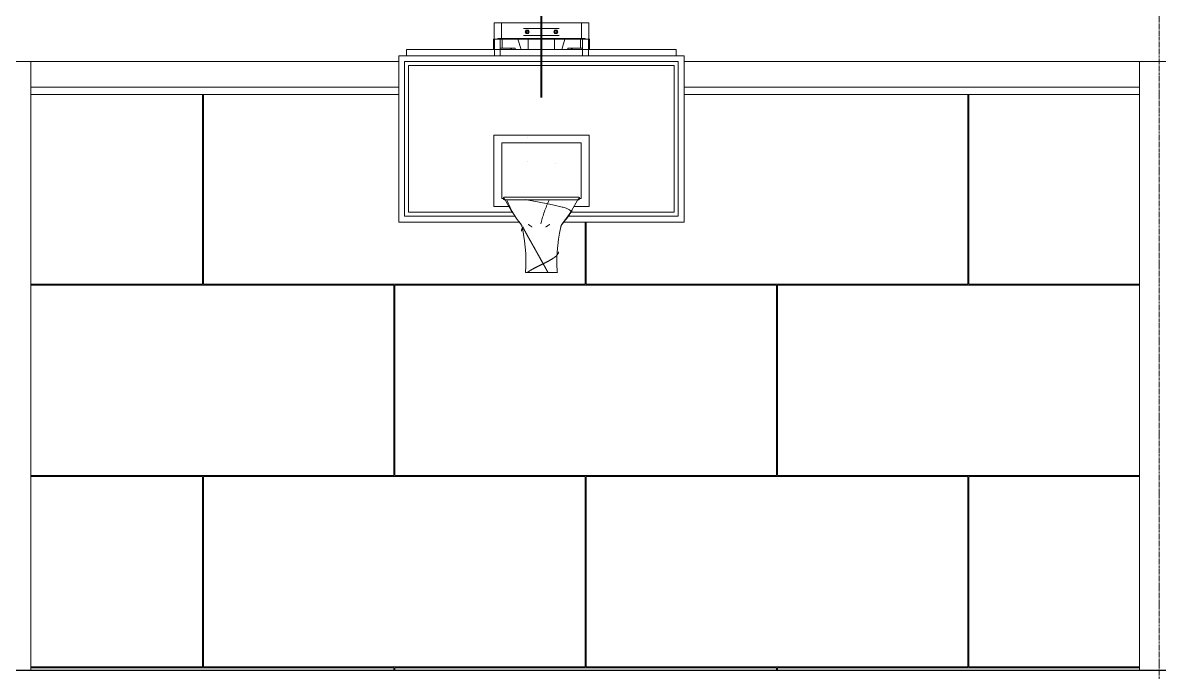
# Model space of a CAD drawing. Header units: inches. Extents: x 21408 to 98131, y -290 to 853.
# Drawn here: x 24825.8 to 25112.4, y 0.5 to 164.3 of the extents above; entities that cross this region are included whole.
import ezdxf

# ---------------------------------------------------------------- set-up
doc = ezdxf.new("R2010")
doc.units = ezdxf.units.IN
doc.header["$MEASUREMENT"] = 0
doc.linetypes.add('Grid Line 1_2_', pattern=[0.875, 0.5, -0.125, 0.125, -0.125])
for name, color, linetype, lineweight in [('A-FLOR', 192, 'Continuous', 9), ('A-WALL', 113, 'Continuous', 9), ('A-WALL-PATT', 111, 'Continuous', 25), ('M-HVAC-DUCT', 70, 'Continuous', 9), ('Q-SPCQ', 91, 'Continuous', 9), ('S-BEAM', 12, 'Continuous', 9), ('S-GRID', 1, 'Continuous', 9)]:
    doc.layers.add(name, color=color, linetype=linetype, lineweight=lineweight)
pattern_1 = [(45, (22097.104, 100.19), (-19.00703, 19.00703), []), (45, (22097.104, 128.99), (-19.00703, 19.00703), [])]

# ---------------------------------------------------------------- blocks, each defined once
blk = doc.blocks.new('FP_1-Building Section - East_West looking North')
at = {"layer": 'Q-SPCQ', "flags": 128}
for points in [[(24952.61, 101.31), (24952.68, 102.92), (24952.69, 104.52), (24952.64, 106.13), (24952.53, 107.73), (24952.35, 109.33), (24952.1, 110.91), (24951.79, 112.49), (24951.71, 112.85)], [(24961.5, 112.85), (24961.18, 111.28), (24960.92, 109.69), (24960.72, 108.1), (24960.59, 106.5), (24960.52, 104.89), (24960.52, 103.29), (24960.58, 101.68), (24960.61, 101.31)]]:
    blk.add_lwpolyline(points, dxfattribs=at)
blk = doc.blocks.new('FP_2-Building Section - East_West looking North')
at = {"layer": 'Q-SPCQ'}
for p, q in [((24951.6, 112.04), (24951.59, 112.01)), ((24951.59, 112.01), (24951.59, 111.97)), ((24951.59, 111.97), (24951.59, 111.94)), ((24951.59, 111.94), (24951.59, 111.91)), ((24951.59, 111.91), (24951.59, 111.87)), ((24951.59, 111.87), (24951.59, 111.84)), ((24951.59, 111.84), (24951.59, 111.81)), ((24951.59, 111.81), (24951.6, 111.77)), ((24951.61, 112.11), (24951.6, 112.07)), ((24951.6, 112.07), (24951.6, 112.04)), ((24951.62, 112.14), (24951.61, 112.11)), ((24951.63, 112.17), (24951.62, 112.14)), ((24951.64, 112.21), (24951.63, 112.17)), ((24951.65, 112.24), (24951.64, 112.21)), ((24951.67, 112.27), (24951.65, 112.24)), ((24951.68, 112.31), (24951.67, 112.27)), ((24951.7, 112.34), (24951.68, 112.31)), ((24951.72, 112.37), (24951.7, 112.34)), ((24951.74, 112.41), (24951.72, 112.37)), ((24951.76, 112.44), (24951.74, 112.41)), ((24951.78, 112.47), (24951.76, 112.44)), ((24951.81, 112.51), (24951.78, 112.47)), ((24951.83, 112.54), (24951.81, 112.51)), ((24951.86, 112.57), (24951.83, 112.54)), ((24951.89, 112.61), (24951.86, 112.57)), ((24951.92, 112.64), (24951.89, 112.61)), ((24951.92, 112.77), (24951.95, 112.71)), ((24951.95, 112.67), (24951.92, 112.64)), ((24951.98, 112.71), (24951.95, 112.67)), ((24951.95, 112.71), (24951.99, 112.64)), ((24952.01, 112.74), (24951.98, 112.71)), ((24951.99, 112.64), (24952.02, 112.57)), ((24952.05, 112.77), (24952.01, 112.74)), ((24952.02, 112.57), (24952.06, 112.51)), ((24952.06, 112.51), (24952.09, 112.44)), ((24952.09, 112.44), (24952.13, 112.38)), ((24952.13, 112.38), (24952.16, 112.31)), ((24952.16, 112.31), (24952.2, 112.24)), ((24952.2, 112.24), (24952.23, 112.18)), ((24952.23, 112.18), (24952.27, 112.11)), ((24952.27, 112.11), (24952.3, 112.04)), ((24952.3, 112.04), (24952.34, 111.98)), ((24952.34, 111.98), (24952.37, 111.91)), ((24952.37, 111.91), (24952.41, 111.84)), ((24952.41, 111.84), (24952.44, 111.77)), ((24952.44, 111.77), (24952.48, 111.71)), ((24952.48, 111.71), (24952.52, 111.64)), ((24952.52, 111.64), (24952.55, 111.57)), ((24952.55, 111.57), (24952.59, 111.51)), ((24952.59, 111.51), (24952.62, 111.44)), ((24952.62, 111.44), (24952.66, 111.37)), ((24952.66, 111.37), (24952.7, 111.31)), ((24952.7, 111.31), (24952.73, 111.24)), ((24952.73, 111.24), (24952.77, 111.17)), ((24952.77, 111.17), (24952.81, 111.11)), ((24952.81, 111.11), (24952.84, 111.04)), ((24952.84, 111.04), (24952.88, 110.97)), ((24952.88, 110.97), (24952.92, 110.9)), ((24952.92, 110.9), (24952.95, 110.84)), ((24952.95, 110.84), (24952.99, 110.77)), ((24952.99, 110.77), (24953.03, 110.7)), ((24953.03, 110.7), (24953.06, 110.64)), ((24953.06, 110.64), (24953.1, 110.57)), ((24953.1, 110.57), (24953.14, 110.5)), ((24953.14, 110.5), (24953.18, 110.43)), ((24953.18, 110.43), (24953.21, 110.37)), ((24953.21, 110.37), (24953.25, 110.3)), ((24953.25, 110.3), (24953.29, 110.23)), ((24953.29, 110.23), (24953.33, 110.17)), ((24953.33, 110.17), (24953.36, 110.1)), ((24953.36, 110.1), (24953.4, 110.03)), ((24953.4, 110.03), (24953.44, 109.96)), ((24953.44, 109.96), (24953.48, 109.9)), ((24953.48, 109.9), (24953.51, 109.83)), ((24953.51, 109.83), (24953.55, 109.76)), ((24953.55, 109.76), (24953.59, 109.69)), ((24953.59, 109.69), (24953.63, 109.63)), ((24953.63, 109.63), (24953.67, 109.56)), ((24953.67, 109.56), (24953.7, 109.49)), ((24953.7, 109.49), (24953.74, 109.42)), ((24953.74, 109.42), (24953.78, 109.36)), ((24953.78, 109.36), (24953.82, 109.29)), ((24953.82, 109.29), (24953.86, 109.22)), ((24953.86, 109.22), (24953.89, 109.15)), ((24953.89, 109.15), (24953.93, 109.09)), ((24953.93, 109.09), (24953.97, 109.02)), ((24953.97, 109.02), (24954.01, 108.95)), ((24954.01, 108.95), (24954.05, 108.88)), ((24954.05, 108.88), (24954.08, 108.82)), ((24954.08, 108.82), (24954.12, 108.75)), ((24954.12, 108.75), (24954.16, 108.68)), ((24954.16, 108.68), (24954.2, 108.61)), ((24954.2, 108.61), (24954.24, 108.54)), ((24954.24, 108.54), (24954.27, 108.48)), ((24954.27, 108.48), (24954.31, 108.41)), ((24954.31, 108.41), (24954.35, 108.34)), ((24954.35, 108.34), (24954.39, 108.27)), ((24954.39, 108.27), (24954.43, 108.21)), ((24954.43, 108.21), (24954.46, 108.14)), ((24954.46, 108.14), (24954.5, 108.07)), ((24954.5, 108.07), (24954.54, 108)), ((24954.54, 108), (24954.58, 107.94)), ((24954.58, 107.94), (24954.62, 107.87)), ((24954.62, 107.87), (24954.66, 107.8)), ((24954.66, 107.8), (24954.69, 107.73)), ((24954.69, 107.73), (24954.73, 107.66)), ((24954.73, 107.66), (24954.77, 107.6)), ((24954.77, 107.6), (24954.81, 107.53)), ((24954.81, 107.53), (24954.85, 107.46)), ((24954.85, 107.46), (24954.88, 107.39)), ((24954.88, 107.39), (24954.92, 107.32)), ((24954.92, 107.32), (24954.96, 107.26)), ((24954.96, 107.26), (24955, 107.19)), ((24955, 107.19), (24955.04, 107.12)), ((24955.04, 107.12), (24955.08, 107.05)), ((24955.08, 107.05), (24955.11, 106.98)), ((24955.11, 106.98), (24955.15, 106.92)), ((24955.15, 106.92), (24955.19, 106.85)), ((24955.19, 106.85), (24955.23, 106.78)), ((24955.23, 106.78), (24955.27, 106.71)), ((24955.27, 106.71), (24955.3, 106.65)), ((24955.3, 106.65), (24955.34, 106.58)), ((24955.34, 106.58), (24955.38, 106.51)), ((24955.38, 106.51), (24955.42, 106.44)), ((24955.42, 106.44), (24955.46, 106.37)), ((24955.46, 106.37), (24955.49, 106.31)), ((24955.49, 106.31), (24955.53, 106.24)), ((24955.53, 106.24), (24955.57, 106.17)), ((24955.57, 106.17), (24955.61, 106.1)), ((24955.61, 106.1), (24955.65, 106.03)), ((24960.77, 106.06), (24960.75, 106.03)), ((24960.79, 106.1), (24960.77, 106.06)), ((24960.81, 106.13), (24960.79, 106.1)), ((24960.83, 106.17), (24960.81, 106.13)), ((24960.84, 106.2), (24960.83, 106.17)), ((24960.86, 106.24), (24960.84, 106.2)), ((24960.87, 106.27), (24960.86, 106.24)), ((24960.88, 106.31), (24960.87, 106.27)), ((24960.89, 106.34), (24960.88, 106.31)), ((24960.9, 106.38), (24960.89, 106.34)), ((24960.91, 106.41), (24960.9, 106.38)), ((24960.92, 106.45), (24960.91, 106.41)), ((24960.93, 106.52), (24960.92, 106.48)), ((24960.92, 106.48), (24960.92, 106.45)), ((24960.93, 106.55), (24960.93, 106.52)), ((24955.65, 106.03), (24955.68, 105.97)), ((24955.68, 105.97), (24955.72, 105.9)), ((24955.72, 105.9), (24955.76, 105.83)), ((24955.76, 105.83), (24955.8, 105.76)), ((24955.8, 105.76), (24955.84, 105.69)), ((24955.84, 105.69), (24955.87, 105.62)), ((24955.87, 105.62), (24955.91, 105.56)), ((24955.91, 105.56), (24955.95, 105.49)), ((24955.95, 105.49), (24955.99, 105.42)), ((24955.99, 105.42), (24956.03, 105.35)), ((24956.03, 105.35), (24956.06, 105.28)), ((24956.06, 105.28), (24956.1, 105.22)), ((24956.1, 105.22), (24956.14, 105.15)), ((24956.14, 105.15), (24956.18, 105.08)), ((24956.18, 105.08), (24956.22, 105.01)), ((24956.22, 105.01), (24956.25, 104.94)), ((24956.25, 104.94), (24956.29, 104.88)), ((24956.32, 103.18), (24956.25, 103.14)), ((24956.29, 104.88), (24956.33, 104.81)), ((24956.39, 103.21), (24956.32, 103.18)), ((24956.33, 104.81), (24956.37, 104.74)), ((24956.37, 104.74), (24956.4, 104.67)), ((24956.46, 103.25), (24956.39, 103.21)), ((24956.4, 104.67), (24956.44, 104.6)), ((24956.44, 104.6), (24956.48, 104.54)), ((24956.53, 103.28), (24956.46, 103.25)), ((24956.48, 104.54), (24956.52, 104.47)), ((24956.52, 104.47), (24956.56, 104.4)), ((24956.61, 103.32), (24956.53, 103.28)), ((24956.56, 104.4), (24956.59, 104.33)), ((24956.59, 104.33), (24956.63, 104.26)), ((24956.68, 103.35), (24956.61, 103.32)), ((24956.63, 104.26), (24956.67, 104.19)), ((24956.67, 104.19), (24956.71, 104.13)), ((24956.75, 103.39), (24956.68, 103.35)), ((24956.71, 104.13), (24956.74, 104.06)), ((24956.74, 104.06), (24956.78, 103.99)), ((24956.82, 103.42), (24956.75, 103.39)), ((24956.78, 103.99), (24956.82, 103.92)), ((24956.82, 103.92), (24956.86, 103.85)), ((24956.89, 103.46), (24956.82, 103.42)), ((24956.86, 103.85), (24956.9, 103.79)), ((24956.96, 103.49), (24956.89, 103.46)), ((24956.9, 103.79), (24956.93, 103.72)), ((24956.93, 103.72), (24956.97, 103.65)), ((24957.03, 103.53), (24956.96, 103.49)), ((24956.97, 103.65), (24957.01, 103.58)), ((24957.01, 103.58), (24957.05, 103.51)), ((24957.1, 103.56), (24957.03, 103.53)), ((24957.05, 103.51), (24957.08, 103.45)), ((24957.08, 103.45), (24957.12, 103.38)), ((24957.17, 103.59), (24957.1, 103.56)), ((24957.12, 103.38), (24957.16, 103.31)), ((24957.16, 103.31), (24957.2, 103.24)), ((24957.24, 103.63), (24957.17, 103.59)), ((24957.2, 103.24), (24957.23, 103.17)), ((24957.23, 103.17), (24957.27, 103.1)), ((24957.31, 103.66), (24957.24, 103.63)), ((24957.38, 103.7), (24957.31, 103.66)), ((24957.45, 103.73), (24957.38, 103.7)), ((24957.52, 103.77), (24957.45, 103.73)), ((24957.59, 103.8), (24957.52, 103.77)), ((24957.66, 103.84), (24957.59, 103.8)), ((24957.73, 103.87), (24957.66, 103.84)), ((24957.8, 103.91), (24957.73, 103.87)), ((24957.86, 103.94), (24957.8, 103.91)), ((24957.93, 103.98), (24957.86, 103.94)), ((24958, 104.01), (24957.93, 103.98)), ((24958.07, 104.05), (24958, 104.01)), ((24958.13, 104.08), (24958.07, 104.05)), ((24958.2, 104.12), (24958.13, 104.08)), ((24958.26, 104.15), (24958.2, 104.12)), ((24958.33, 104.19), (24958.26, 104.15)), ((24958.39, 104.22), (24958.33, 104.19)), ((24958.46, 104.26), (24958.39, 104.22)), ((24958.52, 104.29), (24958.46, 104.26)), ((24958.58, 104.33), (24958.52, 104.29)), ((24958.65, 104.36), (24958.58, 104.33)), ((24958.71, 104.4), (24958.65, 104.36)), ((24958.77, 104.43), (24958.71, 104.4)), ((24958.83, 104.46), (24958.77, 104.43)), ((24958.89, 104.5), (24958.83, 104.46)), ((24958.95, 104.53), (24958.89, 104.5)), ((24959.01, 104.57), (24958.95, 104.53)), ((24959.07, 104.6), (24959.01, 104.57)), ((24959.13, 104.64), (24959.07, 104.6)), ((24959.19, 104.67), (24959.13, 104.64)), ((24959.24, 104.71), (24959.19, 104.67)), ((24959.3, 104.74), (24959.24, 104.71)), ((24959.35, 104.78), (24959.3, 104.74)), ((24959.41, 104.81), (24959.35, 104.78)), ((24959.46, 104.85), (24959.41, 104.81)), ((24959.51, 104.88), (24959.46, 104.85)), ((24959.57, 104.92), (24959.51, 104.88)), ((24959.62, 104.95), (24959.57, 104.92)), ((24959.67, 104.99), (24959.62, 104.95)), ((24959.72, 105.02), (24959.67, 104.99)), ((24959.77, 105.06), (24959.72, 105.02)), ((24959.81, 105.09), (24959.77, 105.06)), ((24959.86, 105.13), (24959.81, 105.09)), ((24959.91, 105.16), (24959.86, 105.13)), ((24959.95, 105.2), (24959.91, 105.16)), ((24960, 105.23), (24959.95, 105.2)), ((24960.04, 105.26), (24960, 105.23)), ((24960.08, 105.3), (24960.04, 105.26)), ((24960.13, 105.33), (24960.08, 105.3)), ((24960.17, 105.37), (24960.13, 105.33)), ((24960.21, 105.4), (24960.17, 105.37)), ((24960.25, 105.44), (24960.21, 105.4)), ((24960.28, 105.47), (24960.25, 105.44)), ((24960.32, 105.51), (24960.28, 105.47)), ((24960.36, 105.54), (24960.32, 105.51)), ((24960.39, 105.58), (24960.36, 105.54)), ((24960.43, 105.61), (24960.39, 105.58)), ((24960.46, 105.65), (24960.43, 105.61)), ((24960.49, 105.68), (24960.46, 105.65)), ((24960.52, 105.72), (24960.49, 105.68)), ((24960.55, 105.75), (24960.52, 105.72)), ((24960.58, 105.79), (24960.55, 105.75)), ((24960.61, 105.82), (24960.58, 105.79)), ((24960.63, 105.86), (24960.61, 105.82)), ((24960.66, 105.89), (24960.63, 105.86)), ((24960.68, 105.93), (24960.66, 105.89)), ((24960.71, 105.96), (24960.68, 105.93)), ((24960.73, 105.99), (24960.71, 105.96)), ((24960.75, 106.03), (24960.73, 105.99)), ((24953.12, 101.37), (24953.07, 101.34)), ((24953.16, 101.4), (24953.12, 101.37)), ((24953.21, 101.44), (24953.16, 101.4)), ((24953.25, 101.47), (24953.21, 101.44)), ((24953.3, 101.51), (24953.25, 101.47)), ((24953.35, 101.54), (24953.3, 101.51)), ((24953.4, 101.58), (24953.35, 101.54)), ((24953.45, 101.61), (24953.4, 101.58)), ((24953.5, 101.65), (24953.45, 101.61)), ((24953.55, 101.68), (24953.5, 101.65)), ((24953.61, 101.72), (24953.55, 101.68)), ((24953.66, 101.75), (24953.61, 101.72)), ((24953.71, 101.79), (24953.66, 101.75)), ((24953.77, 101.82), (24953.71, 101.79)), ((24953.83, 101.86), (24953.77, 101.82)), ((24953.88, 101.89), (24953.83, 101.86)), ((24953.94, 101.93), (24953.88, 101.89)), ((24954, 101.96), (24953.94, 101.93)), ((24954.06, 102), (24954, 101.96)), ((24954.11, 102.03), (24954.06, 102)), ((24954.17, 102.06), (24954.11, 102.03)), ((24954.23, 102.1), (24954.17, 102.06)), ((24954.3, 102.13), (24954.23, 102.1)), ((24954.36, 102.17), (24954.3, 102.13)), ((24954.42, 102.2), (24954.36, 102.17)), ((24954.48, 102.24), (24954.42, 102.2)), ((24954.55, 102.27), (24954.48, 102.24)), ((24954.61, 102.31), (24954.55, 102.27)), ((24954.67, 102.34), (24954.61, 102.31)), ((24954.74, 102.38), (24954.67, 102.34)), ((24954.8, 102.41), (24954.74, 102.38)), ((24954.87, 102.45), (24954.8, 102.41)), ((24954.94, 102.48), (24954.87, 102.45)), ((24955, 102.52), (24954.94, 102.48)), ((24955.07, 102.55), (24955, 102.52)), ((24955.14, 102.59), (24955.07, 102.55)), ((24955.2, 102.62), (24955.14, 102.59)), ((24955.27, 102.66), (24955.2, 102.62)), ((24955.34, 102.69), (24955.27, 102.66)), ((24955.41, 102.73), (24955.34, 102.69)), ((24955.48, 102.76), (24955.41, 102.73)), ((24955.55, 102.79), (24955.48, 102.76)), ((24955.62, 102.83), (24955.55, 102.79)), ((24955.69, 102.86), (24955.62, 102.83)), ((24955.76, 102.9), (24955.69, 102.86)), ((24955.83, 102.93), (24955.76, 102.9)), ((24955.9, 102.97), (24955.83, 102.93)), ((24955.97, 103), (24955.9, 102.97)), ((24956.04, 103.04), (24955.97, 103)), ((24956.11, 103.07), (24956.04, 103.04)), ((24956.18, 103.11), (24956.11, 103.07)), ((24956.25, 103.14), (24956.18, 103.11)), ((24957.27, 103.1), (24957.31, 103.04)), ((24957.31, 103.04), (24957.35, 102.97)), ((24957.35, 102.97), (24957.38, 102.9)), ((24957.38, 102.9), (24957.42, 102.83)), ((24957.42, 102.83), (24957.46, 102.76)), ((24957.46, 102.76), (24957.5, 102.7)), ((24957.5, 102.7), (24957.53, 102.63)), ((24957.53, 102.63), (24957.57, 102.56)), ((24957.57, 102.56), (24957.61, 102.49)), ((24957.61, 102.49), (24957.65, 102.42)), ((24957.65, 102.42), (24957.68, 102.36)), ((24957.68, 102.36), (24957.72, 102.29)), ((24957.72, 102.29), (24957.76, 102.22)), ((24957.76, 102.22), (24957.8, 102.15)), ((24957.8, 102.15), (24957.84, 102.08)), ((24957.84, 102.08), (24957.87, 102.02)), ((24957.87, 102.02), (24957.91, 101.95)), ((24957.91, 101.95), (24957.95, 101.88)), ((24957.95, 101.88), (24957.99, 101.81)), ((24957.99, 101.81), (24958.02, 101.74)), ((24958.02, 101.74), (24958.06, 101.68)), ((24958.06, 101.68), (24958.1, 101.61)), ((24958.1, 101.61), (24958.13, 101.54)), ((24958.13, 101.54), (24958.17, 101.47)), ((24958.17, 101.47), (24958.21, 101.4)), ((24958.21, 101.4), (24958.25, 101.34))]:
    blk.add_line(p, q, dxfattribs=at)
blk = doc.blocks.new('FP_3-Building Section - East_West looking North')
at = {"layer": 'Q-SPCQ', "flags": 128}
for points in [[(24951.32, 113.66), (24950.49, 114.73), (24949.71, 115.84), (24948.97, 116.97), (24948.28, 118.14), (24947.63, 119.33), (24947.29, 120)], [(24965.92, 120), (24965.3, 118.8), (24964.63, 117.62), (24963.92, 116.46), (24963.16, 115.34), (24962.36, 114.25), (24961.89, 113.66)]]:
    blk.add_lwpolyline(points, dxfattribs=at)
blk = doc.blocks.new('FP_4-Building Section - East_West looking North')
at = {"layer": 'Q-SPCQ'}
for p, q in [((24947.87, 119.7), (24947.91, 119.59)), ((24947.91, 119.59), (24948.05, 119.21)), ((24948.05, 119.21), (24948.2, 118.84)), ((24948.2, 118.84), (24948.36, 118.47)), ((24948.36, 118.47), (24948.52, 118.11)), ((24948.52, 118.11), (24948.69, 117.75)), ((24948.69, 117.75), (24948.87, 117.38)), ((24952.91, 119.63), (24952.47, 119.71)), ((24953.35, 119.55), (24952.91, 119.63)), ((24953.79, 119.46), (24953.35, 119.55)), ((24954.23, 119.38), (24953.79, 119.46)), ((24954.68, 119.3), (24954.23, 119.38)), ((24955.13, 119.22), (24954.68, 119.3)), ((24955.58, 119.14), (24955.13, 119.22)), ((24956.02, 119.05), (24955.58, 119.14)), ((24956.47, 118.97), (24956.02, 119.05)), ((24956.9, 118.89), (24956.47, 118.97)), ((24957.34, 118.81), (24956.9, 118.89)), ((24957.77, 118.73), (24957.34, 118.81)), ((24957.77, 117.75), (24957.63, 117.38)), ((24958.19, 118.65), (24957.77, 118.73)), ((24957.91, 118.11), (24957.77, 117.75)), ((24958.06, 118.47), (24957.91, 118.11)), ((24958.22, 118.84), (24958.06, 118.47)), ((24958.6, 118.56), (24958.19, 118.65)), ((24958.38, 119.21), (24958.22, 118.84)), ((24958.54, 119.59), (24958.38, 119.21)), ((24958.6, 119.71), (24958.54, 119.59)), ((24959, 118.48), (24958.6, 118.56)), ((24959.4, 118.4), (24959, 118.48)), ((24959.78, 118.32), (24959.4, 118.4)), ((24960.15, 118.24), (24959.78, 118.32)), ((24960.5, 118.16), (24960.15, 118.24)), ((24960.85, 118.08), (24960.5, 118.16)), ((24961.18, 118), (24960.85, 118.08)), ((24961.49, 117.92), (24961.18, 118)), ((24961.79, 117.84), (24961.49, 117.92)), ((24962.07, 117.76), (24961.79, 117.84)), ((24962.33, 117.68), (24962.07, 117.76)), ((24962.58, 117.6), (24962.33, 117.68)), ((24962.81, 117.52), (24962.58, 117.6)), ((24963.02, 117.44), (24962.81, 117.52)), ((24948.87, 117.38), (24949.05, 117.03)), ((24949.05, 117.03), (24949.24, 116.67)), ((24949.24, 116.67), (24949.44, 116.32)), ((24949.44, 116.32), (24949.65, 115.97)), ((24949.65, 115.97), (24949.86, 115.62)), ((24949.86, 115.62), (24950.08, 115.28)), ((24950.08, 115.28), (24950.31, 114.94)), ((24950.31, 114.94), (24950.54, 114.6)), ((24956.8, 114.94), (24956.71, 114.6)), ((24956.9, 115.28), (24956.8, 114.94)), ((24957.01, 115.62), (24956.9, 115.28)), ((24957.12, 115.97), (24957.01, 115.62)), ((24957.24, 116.32), (24957.12, 115.97)), ((24957.36, 116.67), (24957.24, 116.32)), ((24957.49, 117.03), (24957.36, 116.67)), ((24957.63, 117.38), (24957.49, 117.03)), ((24962.92, 114.9), (24962.67, 114.57)), ((24963.16, 115.23), (24962.92, 114.9)), ((24963.21, 117.36), (24963.02, 117.44)), ((24963.4, 115.56), (24963.16, 115.23)), ((24963.38, 117.28), (24963.21, 117.36)), ((24963.54, 117.2), (24963.38, 117.28)), ((24963.64, 115.89), (24963.4, 115.56)), ((24963.67, 117.12), (24963.54, 117.2)), ((24963.87, 116.23), (24963.64, 115.89)), ((24963.79, 117.05), (24963.67, 117.12)), ((24963.88, 116.97), (24963.79, 117.05)), ((24964.09, 116.57), (24963.87, 116.23)), ((24963.95, 116.89), (24963.88, 116.97)), ((24964.01, 116.81), (24963.95, 116.89)), ((24964.04, 116.73), (24964.01, 116.81)), ((24964.06, 116.65), (24964.04, 116.73)), ((24964.04, 116.5), (24964.06, 116.58)), ((24964.06, 116.58), (24964.06, 116.65)), ((24964.31, 116.92), (24964.09, 116.57)), ((24950.54, 114.6), (24950.78, 114.27)), ((24950.78, 114.27), (24951.03, 113.94)), ((24951.03, 113.94), (24951.28, 113.61)), ((24956.54, 113.94), (24956.47, 113.61)), ((24956.62, 114.27), (24956.54, 113.94)), ((24956.71, 114.6), (24956.62, 114.27)), ((24962.16, 113.92), (24961.9, 113.61)), ((24962.42, 114.25), (24962.16, 113.92)), ((24962.67, 114.57), (24962.42, 114.25))]:
    blk.add_line(p, q, dxfattribs=at)
blk = doc.blocks.new('FP_5-Building Section - East_West looking North')
at = {"layer": 'Q-SPCQ', "flags": 128}
for points in [[(24951.71, 112.85), (24951.69, 112.93), (24951.67, 113), (24951.65, 113.08), (24951.62, 113.15), (24951.59, 113.23), (24951.55, 113.3), (24951.52, 113.37), (24951.48, 113.44), (24951.43, 113.51), (24951.39, 113.57), (24951.34, 113.64), (24951.32, 113.66)], [(24961.89, 113.66), (24961.84, 113.6), (24961.8, 113.53), (24961.75, 113.47), (24961.71, 113.4), (24961.67, 113.33), (24961.64, 113.26), (24961.61, 113.18), (24961.58, 113.11), (24961.55, 113.03), (24961.53, 112.96), (24961.51, 112.88), (24961.5, 112.85)]]:
    blk.add_lwpolyline(points, dxfattribs=at)
blk = doc.blocks.new('FP_6-Building Section - East_West looking North')
at = {"layer": 'Q-SPCQ'}
for p, q in [((24953.26, 113.45), (24953.28, 113.44)), ((24953.28, 113.44), (24953.3, 113.43)), ((24953.3, 113.43), (24953.32, 113.41)), ((24953.32, 113.41), (24953.34, 113.4)), ((24953.34, 113.4), (24953.36, 113.39)), ((24953.36, 113.39), (24953.38, 113.38)), ((24953.38, 113.38), (24953.4, 113.37)), ((24953.4, 113.37), (24953.42, 113.35)), ((24953.42, 113.35), (24953.44, 113.34)), ((24953.44, 113.34), (24953.46, 113.33)), ((24953.46, 113.33), (24953.48, 113.32)), ((24953.48, 113.32), (24953.51, 113.3)), ((24953.51, 113.3), (24953.53, 113.29)), ((24953.53, 113.29), (24953.55, 113.28)), ((24953.55, 113.28), (24953.57, 113.26)), ((24953.57, 113.26), (24953.59, 113.25)), ((24953.59, 113.25), (24953.61, 113.24)), ((24953.61, 113.24), (24953.62, 113.22)), ((24953.62, 113.22), (24953.64, 113.21)), ((24953.64, 113.21), (24953.66, 113.2)), ((24953.66, 113.2), (24953.68, 113.19)), ((24953.68, 113.19), (24953.7, 113.17)), ((24953.7, 113.17), (24953.72, 113.16)), ((24953.72, 113.16), (24953.74, 113.14)), ((24953.74, 113.14), (24953.76, 113.13)), ((24953.76, 113.13), (24953.78, 113.12)), ((24953.78, 113.12), (24953.8, 113.1)), ((24953.8, 113.1), (24953.82, 113.09)), ((24953.82, 113.09), (24953.84, 113.08)), ((24953.84, 113.08), (24953.86, 113.06)), ((24953.86, 113.06), (24953.88, 113.05)), ((24953.88, 113.05), (24953.89, 113.03)), ((24953.89, 113.03), (24953.91, 113.02)), ((24953.91, 113.02), (24953.93, 113.01)), ((24953.93, 113.01), (24953.95, 112.99)), ((24953.95, 112.99), (24953.97, 112.98)), ((24953.97, 112.98), (24953.99, 112.96)), ((24953.99, 112.96), (24954.01, 112.95)), ((24954.01, 112.95), (24954.02, 112.93)), ((24954.02, 112.93), (24954.04, 112.92)), ((24954.04, 112.92), (24954.06, 112.91)), ((24954.06, 112.91), (24954.08, 112.89)), ((24954.08, 112.89), (24954.1, 112.88)), ((24954.1, 112.88), (24954.12, 112.86)), ((24954.12, 112.86), (24954.13, 112.85)), ((24954.13, 112.85), (24954.15, 112.83)), ((24954.15, 112.83), (24954.17, 112.82)), ((24954.17, 112.82), (24954.19, 112.8)), ((24954.19, 112.8), (24954.2, 112.79)), ((24954.2, 112.79), (24954.22, 112.77)), ((24957.7, 112.79), (24957.68, 112.77)), ((24957.71, 112.8), (24957.7, 112.79)), ((24957.73, 112.82), (24957.71, 112.8)), ((24957.75, 112.83), (24957.73, 112.82)), ((24957.77, 112.85), (24957.75, 112.83)), ((24957.79, 112.86), (24957.77, 112.85)), ((24957.81, 112.87), (24957.79, 112.86)), ((24957.83, 112.89), (24957.81, 112.87)), ((24957.85, 112.9), (24957.83, 112.89)), ((24957.87, 112.91), (24957.85, 112.9)), ((24957.89, 112.93), (24957.87, 112.91)), ((24957.91, 112.94), (24957.89, 112.93)), ((24957.93, 112.96), (24957.91, 112.94)), ((24957.95, 112.97), (24957.93, 112.96)), ((24957.97, 112.98), (24957.95, 112.97)), ((24957.99, 113), (24957.97, 112.98)), ((24958.01, 113.01), (24957.99, 113)), ((24958.03, 113.02), (24958.01, 113.01)), ((24958.05, 113.04), (24958.03, 113.02)), ((24958.07, 113.05), (24958.05, 113.04)), ((24958.09, 113.06), (24958.07, 113.05)), ((24958.11, 113.08), (24958.09, 113.06)), ((24958.13, 113.09), (24958.11, 113.08)), ((24958.15, 113.1), (24958.13, 113.09)), ((24958.17, 113.12), (24958.15, 113.1)), ((24958.19, 113.13), (24958.17, 113.12)), ((24958.21, 113.14), (24958.19, 113.13)), ((24958.23, 113.16), (24958.21, 113.14)), ((24958.25, 113.17), (24958.23, 113.16)), ((24958.27, 113.18), (24958.25, 113.17)), ((24958.29, 113.2), (24958.27, 113.18)), ((24958.31, 113.21), (24958.29, 113.2)), ((24958.33, 113.22), (24958.31, 113.21)), ((24958.35, 113.23), (24958.33, 113.22)), ((24958.37, 113.25), (24958.35, 113.23)), ((24958.39, 113.26), (24958.37, 113.25)), ((24958.41, 113.27), (24958.39, 113.26)), ((24958.43, 113.28), (24958.41, 113.27)), ((24958.46, 113.3), (24958.43, 113.28)), ((24958.48, 113.31), (24958.46, 113.3)), ((24958.5, 113.32), (24958.48, 113.31)), ((24958.52, 113.33), (24958.5, 113.32)), ((24958.54, 113.34), (24958.52, 113.33)), ((24958.56, 113.36), (24958.54, 113.34)), ((24958.58, 113.37), (24958.56, 113.36)), ((24958.6, 113.38), (24958.58, 113.37)), ((24958.63, 113.39), (24958.6, 113.38)), ((24958.65, 113.4), (24958.63, 113.39)), ((24958.67, 113.42), (24958.65, 113.4)), ((24958.69, 113.43), (24958.67, 113.42)), ((24958.71, 113.44), (24958.69, 113.43)), ((24958.74, 113.45), (24958.71, 113.44))]:
    blk.add_line(p, q, dxfattribs=at)
blk = doc.blocks.new('Basketball_Backstop-Performance_Sports_Systems-3103-Ceiling_Hung - 27_-0_ to 27_-11 7_8_-652462-Building Section - East_West looking North')
at = {"layer": 'Q-SPCQ'}
for p, q in [((24956.49, 208.89), (24956.49, 145.46)), ((24956.74, 145.46), (24956.74, 208.89)), ((24944.67, 164.31), (24944.67, 160.19)), ((24944.67, 164.31), (24946.54, 164.31)), ((24946.54, 160.31), (24946.54, 164.31)), ((24956.56, 164.31), (24946.54, 164.31)), ((24966.67, 164.31), (24956.66, 164.31)), ((24966.67, 164.31), (24966.67, 160.31)), ((24966.67, 164.31), (24968.54, 164.31)), ((24968.54, 160.19), (24968.54, 164.31)), ((24956.56, 162.87), (24952.11, 162.87)), ((24952.11, 161.12), (24956.56, 161.12)), ((24952.73, 162.44), (24952.48, 162)), ((24952.48, 162), (24952.73, 161.56)), ((24953.23, 162.44), (24952.73, 162.44)), ((24952.73, 161.56), (24953.23, 161.56)), ((24953.49, 162), (24953.23, 162.44)), ((24953.23, 161.56), (24953.49, 162)), ((24961.11, 162.87), (24956.66, 162.87)), ((24956.66, 161.12), (24961.11, 161.12)), ((24959.98, 162.44), (24959.73, 162)), ((24959.73, 162), (24959.98, 161.56)), ((24960.48, 162.44), (24959.98, 162.44)), ((24959.98, 161.56), (24960.48, 161.56)), ((24960.74, 162), (24960.48, 162.44)), ((24960.48, 161.56), (24960.74, 162)), ((24944.48, 160.19), (24944.48, 157.56)), ((24944.48, 160.19), (24944.73, 160.19)), ((24944.73, 160.19), (24944.73, 156)), ((24944.73, 160.19), (24944.86, 160.19)), ((24944.86, 160.19), (24946.11, 160.19)), ((24945.61, 160.19), (24945.61, 160.31)), ((24956.56, 160.31), (24945.61, 160.31)), ((24946.11, 160.19), (24946.23, 160.19)), ((24946.21, 160.19), (24946.48, 160.19)), ((24946.23, 156), (24946.23, 160.19)), ((24949.98, 157.94), (24946.23, 157.94)), ((24946.23, 157.94), (24946.23, 157.56)), ((24946.48, 160.19), (24946.72, 160.19)), ((24956.56, 160.19), (24946.72, 160.19)), ((24946.73, 157.94), (24946.73, 160.19)), ((24949.98, 157.56), (24949.98, 157.94)), ((24951.5, 157.59), (24950.67, 160.19)), ((24953.29, 160.19), (24953.29, 157.56)), ((24967.61, 160.31), (24956.66, 160.31)), ((24966.49, 160.19), (24956.66, 160.19)), ((24959.92, 157.56), (24959.92, 160.19)), ((24961.71, 157.56), (24962.54, 160.19)), ((24963.23, 157.94), (24963.23, 157.56)), ((24966.98, 157.94), (24963.23, 157.94)), ((24966.48, 160.19), (24966.48, 157.94)), ((24966.49, 160.19), (24966.73, 160.19)), ((24966.73, 160.19), (24967, 160.19)), ((24966.98, 160.19), (24966.98, 156)), ((24966.98, 160.19), (24967.11, 160.19)), ((24966.98, 157.56), (24966.98, 157.94)), ((24967.11, 160.19), (24968.36, 160.19)), ((24967.61, 160.31), (24967.61, 160.19)), ((24968.36, 160.19), (24968.48, 160.19)), ((24968.48, 160.19), (24968.73, 160.19)), ((24968.48, 156), (24968.48, 160.19)), ((24968.73, 157.56), (24968.73, 160.19)), ((24956.53, 156), (24920.61, 156)), ((24920.61, 156), (24920.61, 114)), ((24922.61, 156), (24922.61, 157.56)), ((24922.61, 157.56), (24956.53, 157.56)), ((24956.69, 157.56), (24990.61, 157.56)), ((24992.61, 156), (24956.69, 156)), ((24990.61, 157.56), (24990.61, 156)), ((24992.61, 114), (24992.61, 156)), ((24922.11, 115.5), (24922.11, 154.5)), ((24922.11, 154.5), (24956.53, 154.5)), ((24956.53, 154.5), (24922.11, 154.5)), ((24922.11, 154.5), (24922.11, 115.5)), ((24956.53, 153.5), (24923.11, 153.5)), ((24923.11, 153.5), (24923.11, 116.5)), ((24923.11, 116.5), (24923.11, 153.5)), ((24923.11, 153.5), (24956.53, 153.5)), ((24956.69, 154.5), (24991.11, 154.5)), ((24991.11, 154.5), (24956.69, 154.5)), ((24990.11, 153.5), (24956.69, 153.5)), ((24956.69, 153.5), (24990.11, 153.5)), ((24990.11, 116.5), (24990.11, 153.5)), ((24990.11, 153.5), (24990.11, 116.5)), ((24991.11, 154.5), (24991.11, 115.5)), ((24991.11, 115.5), (24991.11, 154.5)), ((24944.61, 118), (24944.61, 136)), ((24944.61, 136), (24968.61, 136)), ((24968.61, 136), (24944.61, 136)), ((24944.61, 136), (24944.61, 118)), ((24952.99, 135.44), (24952.98, 135.44)), ((24960.22, 135.94), (24960.23, 135.94)), ((24968.61, 136), (24968.61, 118)), ((24968.61, 118), (24968.61, 136)), ((24966.61, 134), (24946.61, 134)), ((24946.61, 134), (24946.61, 120)), ((24946.61, 120), (24946.61, 134)), ((24946.61, 134), (24966.61, 134)), ((24966.61, 120), (24966.61, 134)), ((24966.61, 134), (24966.61, 120)), ((24952.99, 129.25), (24952.98, 129.25)), ((24960.22, 128.75), (24960.23, 128.75)), ((24948.41, 118), (24944.61, 118)), ((24944.61, 118), (24948.41, 118)), ((24946.61, 120), (24947.22, 120)), ((24947.22, 120), (24946.61, 120)), ((24952.11, 120.31), (24953.48, 120.31)), ((24953.36, 120.31), (24953.11, 120.31)), ((24953.11, 120.3), (24953.11, 120.31)), ((24953.48, 120.31), (24959.73, 120.31)), ((24959.73, 120.31), (24961.11, 120.31)), ((24960.11, 120.31), (24959.86, 120.31)), ((24960.11, 120.31), (24960.11, 120.3)), ((24968.61, 118), (24964.8, 118)), ((24964.8, 118), (24968.61, 118)), ((24965.99, 120), (24966.61, 120)), ((24966.61, 120), (24965.99, 120)), ((24950, 115.5), (24922.11, 115.5)), ((24922.11, 115.5), (24950, 115.5)), ((24923.11, 116.5), (24949.29, 116.5)), ((24949.29, 116.5), (24923.11, 116.5)), ((24991.11, 115.5), (24963.21, 115.5)), ((24963.21, 115.5), (24991.11, 115.5)), ((24963.92, 116.5), (24990.11, 116.5)), ((24990.11, 116.5), (24963.92, 116.5)), ((24920.61, 114), (24951.09, 114)), ((24962.13, 114), (24992.61, 114)), ((24952.61, 101.31), (24960.56, 101.31))]:
    blk.add_line(p, q, dxfattribs=at)
at = {"layer": 'Q-SPCQ', "flags": 128}
for points in [[(24952.92, 162.24), (24952.93, 162.24), (24952.94, 162.25), (24952.95, 162.25), (24952.96, 162.25), (24952.97, 162.25), (24952.98, 162.25), (24952.98, 162.25)], [(24952.98, 161.75), (24952.97, 161.75), (24952.96, 161.75), (24952.95, 161.75), (24952.94, 161.75), (24952.93, 161.75), (24952.92, 161.76)], [(24952.98, 162.25), (24952.98, 162.25), (24952.99, 162.25), (24953.01, 162.25)], [(24953, 161.75), (24952.99, 161.75), (24952.98, 161.75), (24952.98, 161.75)], [(24960.21, 162.25), (24960.22, 162.25), (24960.23, 162.25), (24960.23, 162.25)], [(24960.23, 161.75), (24960.23, 161.75), (24960.22, 161.75)], [(24960.23, 162.25), (24960.24, 162.25), (24960.25, 162.25), (24960.26, 162.25), (24960.27, 162.25), (24960.28, 162.25), (24960.29, 162.24)], [(24960.27, 161.75), (24960.26, 161.75), (24960.25, 161.75), (24960.24, 161.75), (24960.23, 161.75), (24960.23, 161.75)], [(24946.98, 120), (24946.98, 120.01), (24946.98, 120.02), (24946.98, 120.04), (24946.99, 120.05), (24946.99, 120.06), (24946.99, 120.07), (24946.99, 120.09), (24947, 120.1), (24947, 120.11), (24947.01, 120.12), (24947.01, 120.13), (24947.02, 120.14), (24947.02, 120.16), (24947.03, 120.17), (24947.04, 120.18), (24947.04, 120.19), (24947.05, 120.2), (24947.06, 120.21), (24947.07, 120.22), (24947.08, 120.22), (24947.09, 120.23), (24947.09, 120.24), (24947.1, 120.25), (24947.11, 120.26), (24947.13, 120.26), (24947.14, 120.27), (24947.15, 120.28), (24947.16, 120.28), (24947.17, 120.29), (24947.18, 120.29), (24947.19, 120.3), (24947.2, 120.3), (24947.22, 120.3), (24947.23, 120.31), (24947.24, 120.31), (24947.25, 120.31), (24947.27, 120.31), (24947.28, 120.31), (24947.29, 120.31), (24947.29, 120.31)], [(24947.29, 119.69), (24947.28, 119.69), (24947.27, 119.69), (24947.26, 119.69), (24947.24, 119.69), (24947.23, 119.69), (24947.22, 119.7), (24947.21, 119.7), (24947.2, 119.7), (24947.18, 119.71), (24947.17, 119.71), (24947.16, 119.72), (24947.15, 119.72), (24947.14, 119.73), (24947.13, 119.74), (24947.12, 119.74), (24947.11, 119.75), (24947.1, 119.76), (24947.09, 119.77), (24947.08, 119.77), (24947.07, 119.78), (24947.06, 119.79), (24947.05, 119.8), (24947.05, 119.81), (24947.04, 119.82), (24947.03, 119.83), (24947.02, 119.84), (24947.02, 119.85), (24947.01, 119.86), (24947.01, 119.88), (24947, 119.89), (24947, 119.9), (24946.99, 119.91), (24946.99, 119.92), (24946.99, 119.93), (24946.99, 119.95), (24946.98, 119.96), (24946.98, 119.97), (24946.98, 119.98), (24946.98, 120), (24946.98, 120)], [(24965.92, 120.31), (24965.91, 120.31), (24965.89, 120.31), (24965.85, 120.31), (24965.8, 120.31), (24965.73, 120.31), (24965.65, 120.31), (24965.56, 120.31), (24965.45, 120.31), (24965.32, 120.31), (24965.18, 120.31), (24965.03, 120.31), (24964.87, 120.31), (24964.69, 120.31), (24964.5, 120.31), (24964.29, 120.31), (24964.08, 120.31), (24963.85, 120.31), (24963.61, 120.31), (24963.36, 120.31), (24963.09, 120.31), (24962.82, 120.31), (24962.54, 120.31), (24962.25, 120.31), (24961.95, 120.31), (24961.64, 120.31), (24961.32, 120.31), (24961, 120.31), (24960.66, 120.31), (24960.33, 120.31), (24959.98, 120.31), (24959.63, 120.31), (24959.28, 120.31), (24958.92, 120.31), (24958.56, 120.31), (24958.19, 120.31), (24957.82, 120.31), (24957.45, 120.31), (24957.08, 120.31), (24956.71, 120.31), (24956.33, 120.31), (24955.96, 120.31), (24955.59, 120.31), (24955.22, 120.31), (24954.86, 120.31), (24954.49, 120.31), (24954.13, 120.31), (24953.77, 120.31), (24953.42, 120.31), (24953.07, 120.31), (24952.73, 120.31), (24952.4, 120.31), (24952.07, 120.31), (24951.75, 120.31), (24951.43, 120.31), (24951.13, 120.31), (24950.83, 120.31), (24950.54, 120.31), (24950.26, 120.31), (24950, 120.31), (24949.74, 120.31), (24949.49, 120.31), (24949.26, 120.31), (24949.04, 120.31), (24948.83, 120.31), (24948.63, 120.31), (24948.44, 120.31), (24948.27, 120.31), (24948.11, 120.31), (24947.96, 120.31), (24947.83, 120.31), (24947.71, 120.31), (24947.61, 120.31), (24947.52, 120.31), (24947.45, 120.31), (24947.39, 120.31), (24947.34, 120.31), (24947.31, 120.31), (24947.3, 120.31), (24947.29, 120.31)], [(24947.29, 120.31), (24947.3, 120.31), (24947.32, 120.31), (24947.36, 120.31), (24947.41, 120.31), (24947.48, 120.31), (24947.56, 120.31), (24947.66, 120.31), (24947.77, 120.31), (24947.89, 120.31), (24948.03, 120.31), (24948.18, 120.31), (24948.35, 120.31), (24948.52, 120.31), (24948.72, 120.31), (24948.92, 120.31), (24949.14, 120.31), (24949.37, 120.31), (24949.61, 120.31), (24949.86, 120.31), (24950.12, 120.31), (24950.39, 120.31), (24950.67, 120.31), (24950.96, 120.31), (24951.27, 120.31), (24951.57, 120.31), (24951.89, 120.31), (24952.22, 120.31), (24952.55, 120.31), (24952.89, 120.31), (24953.23, 120.31), (24953.58, 120.31), (24953.94, 120.31), (24954.3, 120.31), (24954.66, 120.31), (24955.02, 120.31), (24955.39, 120.31), (24955.76, 120.31), (24956.13, 120.31), (24956.51, 120.31), (24956.88, 120.31), (24957.25, 120.31), (24957.62, 120.31), (24957.99, 120.31), (24958.36, 120.31), (24958.72, 120.31), (24959.08, 120.31), (24959.44, 120.31), (24959.79, 120.31), (24960.14, 120.31), (24960.48, 120.31), (24960.82, 120.31), (24961.15, 120.31), (24961.47, 120.31), (24961.78, 120.31), (24962.09, 120.31), (24962.38, 120.31), (24962.67, 120.31), (24962.95, 120.31), (24963.22, 120.31), (24963.47, 120.31), (24963.72, 120.31), (24963.95, 120.31), (24964.18, 120.31), (24964.39, 120.31), (24964.59, 120.31), (24964.77, 120.31), (24964.94, 120.31), (24965.1, 120.31), (24965.25, 120.31), (24965.38, 120.31), (24965.5, 120.31), (24965.6, 120.31), (24965.69, 120.31), (24965.77, 120.31), (24965.83, 120.31), (24965.87, 120.31), (24965.9, 120.31), (24965.92, 120.31), (24965.92, 120.31)], [(24947.29, 119.69), (24947.3, 119.69), (24947.32, 119.69), (24947.36, 119.69), (24947.41, 119.69), (24947.48, 119.69), (24947.56, 119.69), (24947.66, 119.69), (24947.77, 119.69), (24947.89, 119.69), (24948.03, 119.69), (24948.18, 119.69), (24948.35, 119.69), (24948.52, 119.69), (24948.72, 119.69), (24948.92, 119.69), (24949.14, 119.69), (24949.37, 119.69), (24949.61, 119.69), (24949.86, 119.69), (24950.12, 119.69), (24950.39, 119.69), (24950.67, 119.69), (24950.96, 119.69), (24951.27, 119.69), (24951.57, 119.69), (24951.89, 119.69), (24952.22, 119.69), (24952.55, 119.69), (24952.89, 119.69), (24953.23, 119.69), (24953.58, 119.69), (24953.94, 119.69), (24954.3, 119.69), (24954.66, 119.69), (24955.02, 119.69), (24955.39, 119.69), (24955.76, 119.69), (24956.13, 119.69), (24956.51, 119.69), (24956.88, 119.69), (24957.25, 119.69), (24957.62, 119.69), (24957.99, 119.69), (24958.36, 119.69), (24958.72, 119.69), (24959.08, 119.69), (24959.44, 119.69), (24959.79, 119.69), (24960.14, 119.69), (24960.48, 119.69), (24960.82, 119.69), (24961.15, 119.69), (24961.47, 119.69), (24961.78, 119.69), (24962.09, 119.69), (24962.38, 119.69), (24962.67, 119.69), (24962.95, 119.69), (24963.22, 119.69), (24963.47, 119.69), (24963.72, 119.69), (24963.95, 119.69), (24964.18, 119.69), (24964.39, 119.69), (24964.59, 119.69), (24964.77, 119.69), (24964.94, 119.69), (24965.1, 119.69), (24965.25, 119.69), (24965.38, 119.69), (24965.5, 119.69), (24965.6, 119.69), (24965.69, 119.69), (24965.77, 119.69), (24965.83, 119.69), (24965.87, 119.69), (24965.9, 119.69), (24965.92, 119.69), (24965.92, 119.69)], [(24947.52, 119.69), (24947.45, 119.69), (24947.39, 119.69), (24947.34, 119.69), (24947.31, 119.69), (24947.3, 119.69), (24947.29, 119.69)], [(24965.92, 119.69), (24965.91, 119.69), (24965.89, 119.69), (24965.85, 119.69), (24965.8, 119.69), (24965.73, 119.69), (24965.65, 119.69)], [(24965.92, 120.31), (24965.93, 120.31), (24965.94, 120.31), (24965.96, 120.31), (24965.97, 120.31), (24965.98, 120.31), (24965.99, 120.3), (24966.01, 120.3), (24966.02, 120.3), (24966.03, 120.29), (24966.04, 120.29), (24966.05, 120.28), (24966.06, 120.28), (24966.07, 120.27), (24966.09, 120.26), (24966.1, 120.26), (24966.11, 120.25), (24966.12, 120.24), (24966.13, 120.23), (24966.13, 120.23), (24966.14, 120.22), (24966.15, 120.21), (24966.16, 120.2), (24966.17, 120.19), (24966.18, 120.18), (24966.18, 120.17), (24966.19, 120.16), (24966.19, 120.15), (24966.2, 120.14), (24966.21, 120.12), (24966.21, 120.11), (24966.21, 120.1), (24966.22, 120.09), (24966.22, 120.08), (24966.22, 120.07), (24966.23, 120.05), (24966.23, 120.04), (24966.23, 120.03), (24966.23, 120.02), (24966.23, 120), (24966.23, 120)], [(24966.23, 120), (24966.23, 119.99), (24966.23, 119.98), (24966.23, 119.96), (24966.23, 119.95), (24966.23, 119.94), (24966.22, 119.93), (24966.22, 119.91), (24966.22, 119.9), (24966.21, 119.89), (24966.21, 119.88), (24966.2, 119.87), (24966.2, 119.86), (24966.19, 119.84), (24966.18, 119.83), (24966.18, 119.82), (24966.17, 119.81), (24966.16, 119.8), (24966.15, 119.79), (24966.15, 119.78), (24966.14, 119.78), (24966.13, 119.77), (24966.12, 119.76), (24966.11, 119.75), (24966.1, 119.74), (24966.09, 119.74), (24966.08, 119.73), (24966.07, 119.72), (24966.06, 119.72), (24966.04, 119.71), (24966.03, 119.71), (24966.02, 119.7), (24966.01, 119.7), (24966, 119.7), (24965.98, 119.69), (24965.97, 119.69), (24965.96, 119.69), (24965.95, 119.69), (24965.93, 119.69), (24965.92, 119.69), (24965.92, 119.69)]]:
    blk.add_lwpolyline(points, dxfattribs=at)
at = {"layer": 'Q-SPCQ'}
for centre, radius, start, end in [((24952.98, 162), 0.25, 0, 180), ((24952.98, 162), 0.25, 150, 225), ((24952.98, 162), 0.25, 180, 0), ((24952.98, 162), 0.25, 90, 120), ((24952.98, 162), 0.25, 240, 270), ((24952.98, 162), 0.25, 45, 90), ((24952.98, 162), 0.25, 270, 300), ((24952.98, 162), 0.25, 330, 30), ((24960.23, 162), 0.25, 0, 180), ((24960.23, 162), 0.25, 180, 0), ((24960.23, 162), 0.25, 90, 105), ((24960.23, 162), 0.25, 80.5861, 90), ((24960.23, 162), 0.25, 15, 60), ((24948.95, 157.47), 0.219, 30, 150), ((24964.26, 157.47), 0.219, 30, 150)]:
    blk.add_arc(centre, radius, start, end, dxfattribs=at)
for name in ['FP_3-Building Section - East_West looking North', 'FP_4-Building Section - East_West looking North', 'FP_5-Building Section - East_West looking North', 'FP_2-Building Section - East_West looking North', 'FP_1-Building Section - East_West looking North', 'FP_6-Building Section - East_West looking North']:
    blk.add_blockref(name, (0, 0), dxfattribs=at)
blk = doc.blocks.new('columns and girder2 - one-V23-Building Section - East_West looking North')
at = {"layer": 'S-BEAM'}
h = blk.add_hatch(dxfattribs=at)
h.set_pattern_fill('FP_1', color=256, style=0, pattern_type=2)
h.set_pattern_definition(pattern_1)
h.paths.add_polyline_path([(25107.39, 336.02), (25117.39, 336.02), (25117.39, 337.54), (25107.39, 337.54)], flags=0)
h.paths.add_polyline_path([(25107.39, 382.3), (25117.39, 382.3), (25117.39, 383.8), (25107.39, 383.8)], flags=0)
h = blk.add_hatch(dxfattribs=at)
h.set_pattern_fill('FP_1', color=256, style=0, pattern_type=2)
h.set_pattern_definition(pattern_1)
h.paths.add_polyline_path([(25111.77, 337.54), (25113.02, 337.54), (25113.02, 382.3), (25111.77, 382.3)], flags=0)
for p, q in [((25106.39, 330.48), (25106.39, 383.47)), ((25118.39, 383.47), (25118.39, 330.48)), ((25107.39, 332.92), (25107.39, 336.02)), ((25117.39, 336.02), (25117.39, 332.92)), ((25107.39, 332.92), (25117.39, 332.92)), ((25106.39, 330.48), (25118.39, 330.48)), ((25107.39, 186.5), (25107.39, 330.48)), ((25117.39, 330.48), (25117.39, 186.5)), ((25107.39, 1), (25107.39, 154.5)), ((25117.39, 154.5), (25117.39, 1))]:
    blk.add_line(p, q, dxfattribs=at)
at = {"layer": 'S-BEAM', "lineweight": 15}
for p, q in [((25107.39, 382.3), (25107.39, 383.8)), ((25107.39, 383.8), (25117.39, 383.8)), ((25107.39, 382.3), (25117.39, 382.3)), ((25111.77, 337.54), (25111.77, 382.3)), ((25111.77, 382.3), (25113.02, 382.3)), ((25113.02, 382.3), (25113.02, 337.54)), ((25117.39, 383.8), (25117.39, 382.3)), ((25107.39, 336.02), (25107.39, 337.54)), ((25107.39, 337.54), (25117.39, 337.54)), ((25107.39, 336.02), (25117.39, 336.02)), ((25111.77, 337.54), (25113.02, 337.54)), ((25117.39, 337.54), (25117.39, 336.02))]:
    blk.add_line(p, q, dxfattribs=at)
blk = doc.blocks.new('columns and girder2 - one-V24-Building Section - East_West looking North')
at = {"layer": 'S-BEAM'}
h = blk.add_hatch(dxfattribs=at)
h.set_pattern_fill('FP_1', color=256, style=0, pattern_type=2)
h.set_pattern_definition(pattern_1)
h.paths.add_polyline_path([(24817.89, 336.02), (24827.89, 336.02), (24827.89, 337.54), (24817.89, 337.54)], flags=0)
h.paths.add_polyline_path([(24819.9, 382.3), (24827.89, 382.3), (24827.89, 383.8), (24817.89, 383.8), (24817.89, 382.3)], flags=0)
h = blk.add_hatch(dxfattribs=at)
h.set_pattern_fill('FP_1', color=256, style=0, pattern_type=2)
h.set_pattern_definition(pattern_1)
h.paths.add_polyline_path([(24822.27, 337.54), (24823.52, 337.54), (24823.52, 382.3), (24822.27, 382.3), (24822.27, 349.86)], flags=0)
for p, q in [((24816.89, 330.48), (24816.89, 383.47)), ((24828.89, 383.47), (24828.89, 330.48)), ((24817.89, 332.92), (24817.89, 336.02)), ((24827.89, 336.02), (24827.89, 332.92)), ((24817.89, 332.92), (24827.89, 332.92)), ((24816.89, 330.48), (24828.89, 330.48)), ((24817.89, 186.5), (24817.89, 330.48)), ((24827.89, 330.48), (24827.89, 186.5)), ((24817.89, 1), (24817.89, 154.5)), ((24827.89, 154.5), (24827.89, 1))]:
    blk.add_line(p, q, dxfattribs=at)
at = {"layer": 'S-BEAM', "lineweight": 15}
for p, q in [((24817.89, 382.3), (24817.89, 383.8)), ((24817.89, 383.8), (24827.89, 383.8)), ((24817.89, 382.3), (24827.89, 382.3)), ((24822.27, 337.54), (24822.27, 382.3)), ((24822.27, 382.3), (24823.52, 382.3)), ((24823.52, 382.3), (24823.52, 337.54)), ((24827.89, 383.8), (24827.89, 382.3)), ((24817.89, 336.02), (24817.89, 337.54)), ((24817.89, 337.54), (24827.89, 337.54)), ((24817.89, 336.02), (24827.89, 336.02)), ((24822.27, 337.54), (24823.52, 337.54)), ((24827.89, 337.54), (24827.89, 336.02))]:
    blk.add_line(p, q, dxfattribs=at)
blk = doc.blocks.new('Girt_Z - 10_D-1516133-Building Section - East_West looking North')
at = {"layer": 'S-BEAM'}
for p, q in [((24827.89, 148.06), (24920.61, 148.06)), ((24992.61, 148.06), (25107.39, 148.06))]:
    blk.add_line(p, q, dxfattribs=at)

msp = doc.modelspace()

# ---------------------------------------------------------------- hatches: boundary and pattern name
at = {"layer": 'A-WALL-PATT', "lineweight": 9}
h = msp.add_hatch(dxfattribs=at)
h.set_pattern_fill('FP_8', color=256, style=0, pattern_type=2)
h.set_pattern_definition([(90, (26077.26, 339.5), (-193, -193), [48, -145]), (180, (26077.26, 339.5), (-2e-14, -193), [96.25, -96.75]), (270, (25981.01, 387.5), (-193, -193), [48, -145]), (180, (26077.26, 387.5), (-2e-14, -193), [96.25, -96.75]), (270, (25980.76, 387.5), (-193, -193), [48, -145]), (180, (25980.76, 387.5), (-2e-14, -193), [96.25, -96.75]), (90, (25884.51, 339.5), (-193, -193), [48, -145]), (180, (25980.76, 339.5), (-2e-14, -193), [96.25, -96.75]), (90, (26029.26, 387.75), (-193, -193), [48, -145]), (180, (26077.51, 387.75), (-2e-14, -193), [48.25, -144.75]), (180, (26077.51, 435.75), (-2e-14, -193), [48.25, -144.75]), (90, (25932.76, 387.75), (-193, -193), [48, -145]), (180, (26029.01, 387.75), (-2e-14, -193), [96.25, -96.75]), (270, (26029.01, 435.75), (-193, -193), [48, -145]), (180, (26029.01, 435.75), (-2e-14, -193), [96.25, -96.75]), (180, (25932.51, 387.75), (-2e-14, -193), [48, -145]), (270, (25932.51, 435.75), (-193, -193), [48, -145]), (180, (25932.51, 435.75), (-2e-14, -193), [48, -145]), (90, (26077.26, 436), (-193, -193), [48, -145]), (180, (26077.26, 436), (-2e-14, -193), [96.25, -96.75]), (270, (25981.01, 484), (-193, -193), [48, -145]), (180, (26077.26, 484), (-2e-14, -193), [96.25, -96.75]), (270, (25980.76, 484), (-193, -193), [48, -145]), (180, (25980.76, 484), (-2e-14, -193), [96.25, -96.75]), (270, (25884.51, 484), (-193, -193), [48, -145]), (180, (25980.76, 436), (-2e-14, -193), [96.25, -96.75]), (90, (26029.26, 484.25), (-193, -193), [48, -145]), (180, (26077.51, 484.25), (-2e-14, -193), [48.25, -144.75]), (180, (26077.51, 532.25), (-2e-14, -193), [48.25, -144.75]), (90, (25932.76, 484.25), (-193, -193), [48, -145]), (180, (26029.01, 484.25), (-2e-14, -193), [96.25, -96.75]), (270, (26029.01, 532.25), (-193, -193), [48, -145]), (180, (26029.01, 532.25), (-2e-14, -193), [96.25, -96.75]), (180, (25932.51, 484.25), (-2e-14, -193), [48, -145]), (270, (25932.51, 532.25), (-193, -193), [48, -145]), (180, (25932.51, 532.25), (-2e-14, -193), [48, -145])])
h.paths.add_polyline_path([(23080.89, 0), (23080.89, 146.25), (22799.39, 146.25), (22799.39, 0), (22844.77, 0), (22844.77, 99), (22922.77, 99), (22922.77, 0), (22929.52, 0), (22929.52, 144), (23037.52, 144), (23037.52, 0)], flags=0)
h.paths.add_polyline_path([(22788.64, 0), (22791.39, 0), (22791.39, 96.68), (22790.82, 96.2), (22790.75, 96.28), (22791.28, 96.73), (22791.28, 98.25), (22784.14, 98.25), (22784.14, 97.75), (22788.64, 97.75), (22788.64, 1.75)], flags=0)
h.paths.add_polyline_path([(25686.39, 1), (25686.39, 146.25), (25658.17, 146.25), (25658.17, 114), (25627.65, 113.93), (25627.16, 113.11), (25627.01, 112.5), (25626.34, 108.24), (25626.11, 104.39), (25626.1, 101.31), (25618.17, 101.31), (25618.21, 105.73), (25617.95, 109.05), (25617.11, 113.3), (25616.6, 114), (25586.17, 114), (25586.17, 146.25), (25406.89, 146.25), (25406.89, 1), (25521.76, 1)], flags=0)
h.paths.add_polyline_path([(25696.39, 1), (25929.77, 1), (25929.77, 99), (25971.77, 99), (25971.77, 1), (25975.89, 1), (25975.89, 146.25), (25696.39, 146.25), (25696.39, 76.43)], flags=0)
h.paths.add_polyline_path([(24786.99, 1), (24817.89, 1), (24817.89, 5.88), (24713.42, 146.25), (24643.15, 146.25), (24538.39, 5.46), (24538.39, 1), (24763.83, 1)], flags=0)
h.paths.add_polyline_path([(24827.89, 1), (25107.39, 1), (25107.39, 146.25), (24992.61, 146.25), (24992.61, 114), (24962.08, 113.93), (24961.57, 113.35), (24961.52, 113.28), (24960.68, 107.11), (24960.54, 104.58), (24960.53, 101.31), (24952.61, 101.31), (24952.64, 105.73), (24952.38, 109.05), (24951.54, 113.43), (24951.37, 113.58), (24951.05, 114), (24920.61, 114), (24920.61, 146.25), (24827.89, 146.25), (24827.89, 59.36)], flags=0)
h.paths.add_polyline_path([(25396.89, 1), (25396.89, 146.25), (25117.39, 146.25), (25117.39, 1), (25241.01, 1)], flags=0)
h.paths.add_polyline_path([(24398.79, 1), (24528.39, 1), (24528.39, 146.25), (24248.89, 146.25), (24248.89, 1), (24391.61, 1)], flags=0)
h.paths.add_polyline_path([(24238.89, 1), (24238.89, 146.25), (23959.39, 146.25), (23959.39, 1), (24118.05, 1)], flags=0)
h.paths.add_polyline_path([(23837.3, 1), (23949.39, 1), (23949.39, 146.25), (23669.89, 146.25), (23669.89, 1)], flags=0)
h.paths.add_polyline_path([(23656.69, 1), (23659.89, 1), (23659.89, 5.96), (23555.45, 146.25), (23485.12, 146.25), (23380.39, 5.54), (23380.39, 1), (23605.87, 1)], flags=0)
h.paths.add_polyline_path([(23275.82, 1), (23370.39, 1), (23370.39, 146.25), (23090.89, 146.25), (23090.89, 1), (23264.04, 1)], flags=0)
h.paths.add_polyline_path([(24538.39, 7.14), (24641.87, 146.25), (24538.39, 146.25), (24538.39, 49.77)], flags=0)
h.paths.add_polyline_path([(23380.39, 7.21), (23483.84, 146.25), (23380.39, 146.25), (23380.39, 11.37)], flags=0)
h.paths.add_polyline_path([(24817.89, 7.56), (24817.89, 146.25), (24714.69, 146.25), (24786.99, 49.08)], flags=0)
h.paths.add_polyline_path([(23659.89, 7.63), (23659.89, 146.25), (23556.72, 146.25), (23656.69, 11.93)], flags=0)

# ---------------------------------------------------------------- linework, layer by layer
at = {"layer": 'A-FLOR', "lineweight": 25}
msp.add_line((23085.89, 1), (25980.89, 1), dxfattribs=at)
at = {"layer": 'A-WALL'}
for p, q in [((24920.61, 146.25), (24827.89, 146.25)), ((25107.39, 146.25), (24992.61, 146.25))]:
    msp.add_line(p, q, dxfattribs=at)
at = {"layer": 'M-HVAC-DUCT'}
for p, q in [((24560.54, 154.5), (24920.61, 154.5)), ((24992.61, 154.5), (25586.17, 154.5))]:
    msp.add_line(p, q, dxfattribs=at)
at = {"layer": 'S-GRID', "linetype": 'Grid Line 1_2_'}
msp.add_line((25112.39, -273.16), (25112.39, 671.89), dxfattribs=at)

# ---------------------------------------------------------------- block references
at = {"layer": 'Q-SPCQ'}
msp.add_blockref('Basketball_Backstop-Performance_Sports_Systems-3103-Ceiling_Hung - 27_-0_ to 27_-11 7_8_-652462-Building Section - East_West looking North', (0, 0), dxfattribs=at)
at = {"layer": 'S-BEAM'}
for name in ['columns and girder2 - one-V24-Building Section - East_West looking North', 'columns and girder2 - one-V23-Building Section - East_West looking North', 'Girt_Z - 10_D-1516133-Building Section - East_West looking North']:
    msp.add_blockref(name, (0, 0), dxfattribs=at)

doc.saveas('drawing.dxf')
